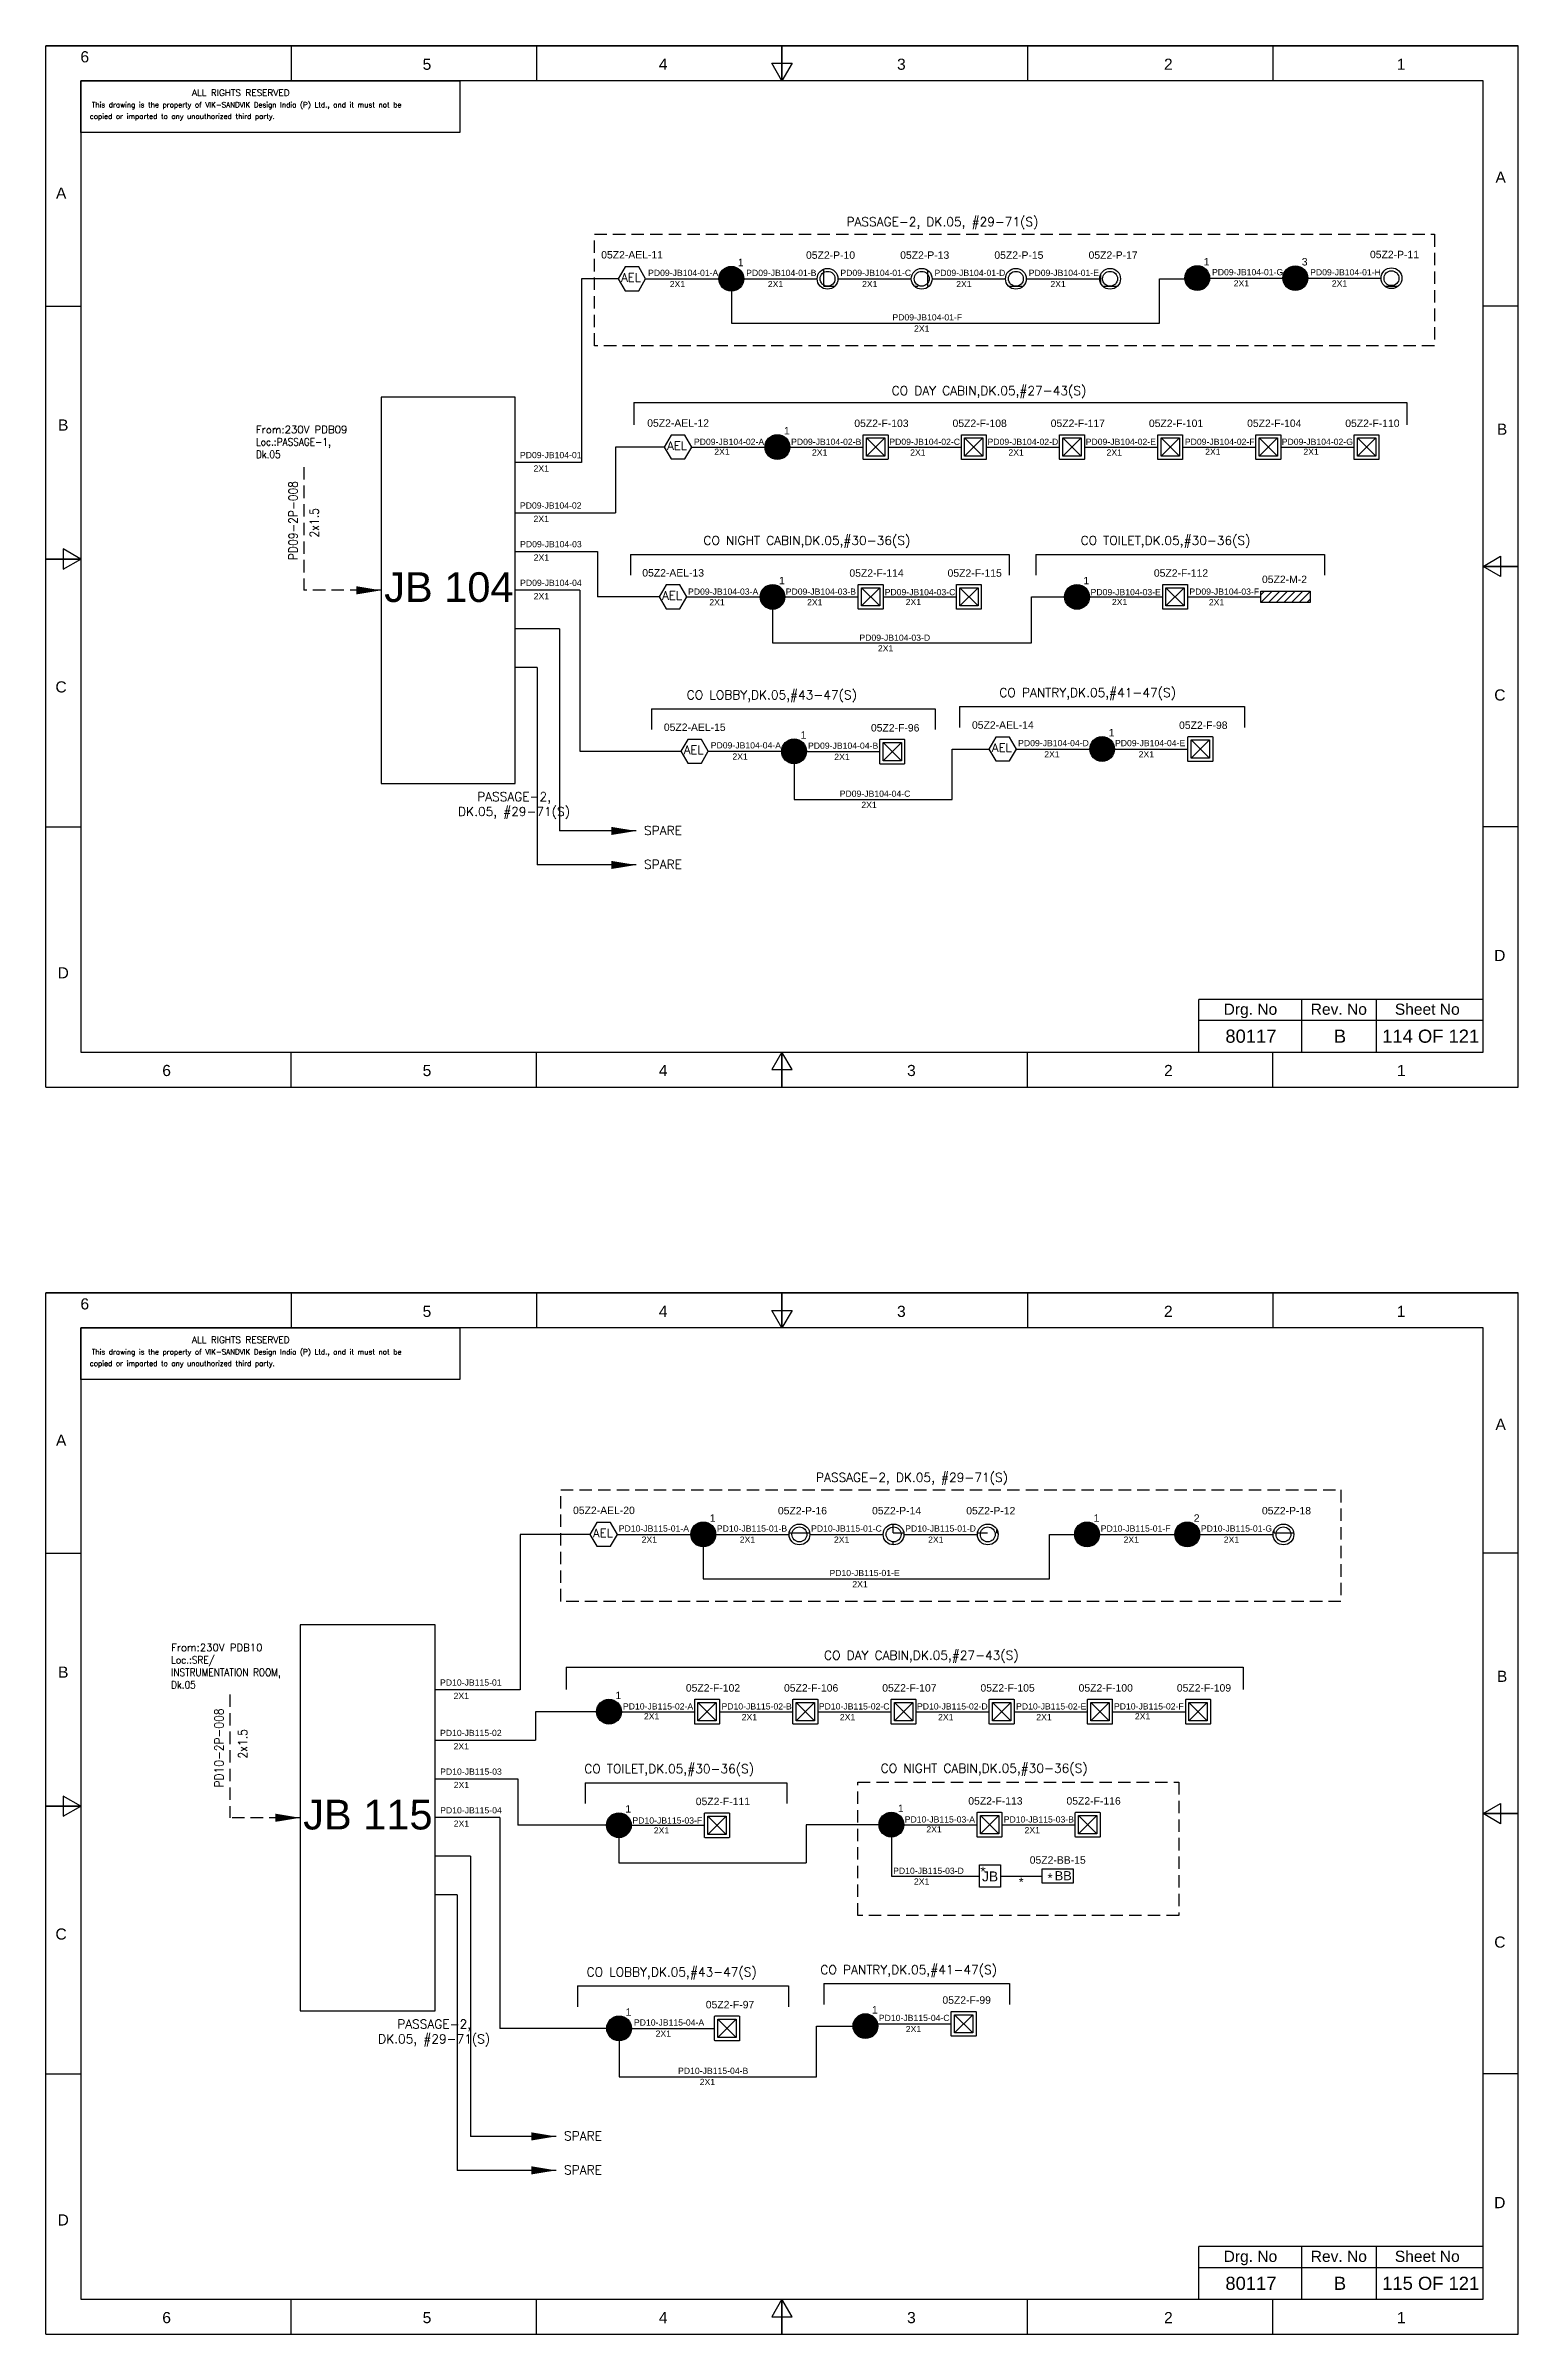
# Model space of a CAD drawing. Header units: inches. Extents: x -3311 to 1429, y -713 to 2436.
# Drawn here: x -1002.1 to -705.1, y -713.5 to -251.8 of the extents above; entities that cross this region are included whole.
import ezdxf
from ezdxf.enums import TextEntityAlignment as Align

# ---------------------------------------------------------------- set-up
doc = ezdxf.new("R2010")
doc.units = ezdxf.units.IN
doc.linetypes.add('HIDDEN', pattern=[0.375, 0.25, -0.125])
doc.linetypes.add('SOLID', pattern=[0])
for name, color, linetype in [('BB', 7, 'Continuous'), ('Fmount', 7, 'Continuous'), ('LINE', 3, 'SOLID'), ('MirL', 7, 'Continuous')]:
    doc.layers.add(name, color=color, linetype=linetype)
for name, color, linetype, lineweight in [('ELEC_TXT-025', 1, 'Continuous', 25), ('HEL-025', 1, 'Continuous', 25), ('HEL-035', 2, 'Continuous', 35)]:
    doc.layers.add(name, color=color, linetype=linetype, lineweight=lineweight)
doc.styles.add('_NORMAL', font='arial.ttf')
doc.styles.add('ROMAN S', font='romans.shx')
doc.styles.add('ROMANS', font='simplex.shx', dxfattribs={"width": 0.88})
doc.styles.get("Standard").update_dxf_attribs({"font": 'arial.ttf'})
doc.dimstyles.get("Standard").update_dxf_attribs({"dimtxt": 0.18, "dimasz": 0.18, "dimexe": 0.18, "dimexo": 0.0625, "dimgap": 0.09, "dimtad": 0, "dimtih": 1, "dimtoh": 1, "dimdec": 4, "dimzin": 0, "dimdsep": 46, "dimtxsty": 'Standard', "dimcen": 0.09, "dimadec": 0, "dimazin": 0, "dimtfac": 1, "dimtdec": 4, "dimtofl": 0, "dimtmove": 0, "dimatfit": 3, "dimfxl": 1, "dimtolj": 1, "dimtzin": 0, "dimarcsym": 0})
pattern_1 = [(0, (0, 0), (0, 6.985), [5.08, -1.905]), (90, (0, 0), (-6.985, 4e-16), [5.08, -1.905])]

# ---------------------------------------------------------------- blocks, each defined once
blk = doc.blocks.new('FIXED_KEY_SWITCH')
h = blk.add_hatch(color=1)
h.dxf.hatch_style = 1
edge = h.paths.add_edge_path()
edge.add_arc((848.13, 1737.46), 2.5, 0, 360)
at = {"color": 1}
blk.add_circle((848.13, 1737.46), 2.5, dxfattribs=at)
at = {"color": 7, "insert": (849.44, 1741.5), "char_height": 1.5, "attachment_point": 1, "style": '_NORMAL'}
blk.add_mtext_dynamic_manual_height_columns('1', width=1.5, gutter_width=7.5, heights=[0], dxfattribs=at)
blk = doc.blocks.new('SWT')
blk.add_blockref('FIXED_KEY_SWITCH', (0, 0))
blk.add_attdef('TAG_NO', (844.55, 1741.11), '', height=1.5)
blk = doc.blocks.new('1')
h = blk.add_hatch()
h.set_pattern_fill('ANGLE', color=6)
h.set_pattern_definition(pattern_1)
h.paths.add_polyline_path([(303.23, 2044.43, 1), (306.22, 2044.43, 1)], flags=0)
h.paths.add_polyline_path([(302.63, 2044.43, 1), (306.83, 2044.43, 1)])
h.paths.add_polyline_path([(306.22, 2044.43, -1), (303.23, 2044.43, -1)], flags=16)
h = blk.add_hatch()
h.set_pattern_fill('ANGLE', color=6)
h.set_pattern_definition(pattern_1)
h.paths.add_polyline_path([(303.23, 2044.43, 1), (306.22, 2044.43, 1)])
at = {"color": 6}
for radius in [2.1, 1.5]:
    blk.add_circle((304.73, 2044.43), radius, dxfattribs=at)
blk = doc.blocks.new('LED PENDENT LIGHT 15W')
blk.add_blockref('1', (0, 0))
blk.add_attdef('TAG_NO', (301.63, 2048.1), '', height=1.5)
blk = doc.blocks.new('AEL')
at = {"color": 4}
blk.add_lwpolyline([(989.98, -190.09), (992.75, -190.09), (994.14, -187.69), (992.75, -185.28), (989.98, -185.28), (988.59, -187.69)], close=True, dxfattribs=at)
at = {"color": 4, "style": 'ROMANS'}
blk.add_text('AEL', height=1.725, dxfattribs=at).set_placement((989.2, -188.27))
blk = doc.blocks.new('AEL_L')
blk.add_blockref('AEL', (0, 0))
blk.add_attdef('TAG_NO', (986.55, -183.59), '', height=1.5)
blk = doc.blocks.new('LED FLUSH MOUNT')
for p, q in [((114818, 79432), (114604, 79219)), ((114604, 79432), (114818, 79219))]:
    blk.add_line(p, q)
blk.add_lwpolyline([(114572, 79470), (114850, 79470, -0.414214), (114856, 79464), (114856, 79186, -0.414214), (114850, 79180), (114572, 79180, -0.414214), (114566, 79186), (114566, 79464, -0.414214)], format="xyb", close=True)
blk.add_lwpolyline([(114604, 79432), (114818, 79432), (114818, 79219), (114604, 79219)], close=True)
blk = doc.blocks.new('LED Flush Mounted Light 22W')
blk.add_blockref('LED FLUSH MOUNT', (0, 0))
at = {"style": 'ROMANS', "width": 0.7}
blk.add_attdef('TAG_NO.:', (113905, 79579), '', height=250, dxfattribs=at)
blk = doc.blocks.new('fr')
at = {"color": 7, "linetype": 'Continuous'}
for p, q in [((33763.99, 4500.4), (33466.99, 4500.4)), ((33466.99, 4500.4), (33763.99, 4500.4)), ((33466.99, 4290.33), (33466.99, 4500.4)), ((33516.49, 4500.4), (33516.49, 4493.33)), ((33565.99, 4500.4), (33565.99, 4493.33)), ((33615.49, 4493.33), (33613.45, 4496.87)), ((33613.45, 4496.87), (33617.53, 4496.87)), ((33615.49, 4500.4), (33615.49, 4493.33)), ((33615.49, 4493.33), (33615.49, 4500.4)), ((33615.49, 4500.4), (33615.49, 4493.33)), ((33617.53, 4496.87), (33615.49, 4493.33)), ((33664.99, 4500.4), (33664.99, 4493.33)), ((33714.49, 4500.4), (33714.49, 4493.33)), ((33763.99, 4290.33), (33763.99, 4500.4)), ((33763.99, 4290.33), (33763.99, 4500.4)), ((33756.92, 4493.33), (33474.06, 4493.33)), ((33474.06, 4493.33), (33474.06, 4297.41)), ((33756.92, 4297.41), (33756.92, 4493.33)), ((33466.99, 4447.89), (33474.06, 4447.89)), ((33763.99, 4447.89), (33756.92, 4447.89)), ((33466.99, 4396.87), (33474.06, 4396.87)), ((33474.06, 4396.87), (33466.99, 4396.87)), ((33466.99, 4396.87), (33474.06, 4396.87)), ((33474.06, 4396.87), (33470.53, 4398.91)), ((33470.53, 4398.91), (33470.53, 4394.83)), ((33470.53, 4394.83), (33474.06, 4396.87)), ((33756.92, 4395.37), (33760.45, 4397.41)), ((33763.99, 4395.37), (33756.92, 4395.37)), ((33760.45, 4393.33), (33756.92, 4395.37)), ((33756.92, 4395.37), (33763.99, 4395.37)), ((33763.99, 4395.37), (33756.92, 4395.37)), ((33760.45, 4397.41), (33760.45, 4393.33)), ((33466.99, 4342.85), (33474.06, 4342.85)), ((33763.99, 4342.85), (33756.92, 4342.85)), ((33474.06, 4297.41), (33756.92, 4297.41)), ((33516.49, 4290.33), (33516.49, 4297.41)), ((33565.99, 4290.33), (33565.99, 4297.41)), ((33615.49, 4297.41), (33613.45, 4293.87)), ((33613.45, 4293.87), (33617.53, 4293.87)), ((33615.49, 4290.33), (33615.49, 4297.41)), ((33617.53, 4293.87), (33615.49, 4297.41)), ((33615.49, 4297.41), (33615.49, 4290.33)), ((33615.49, 4290.33), (33615.49, 4297.41)), ((33664.99, 4290.33), (33664.99, 4297.41)), ((33714.49, 4290.33), (33714.49, 4297.41)), ((33466.99, 4290.33), (33763.99, 4290.33)), ((33466.99, 4290.33), (33763.99, 4290.33))]:
    blk.add_line(p, q, dxfattribs=at)
at = {"color": 7, "style": '_NORMAL'}
for s, p in [('6', (33474.86, 4498.18)), ('5', (33543.88, 4496.68)), ('4', (33591.52, 4496.68)), ('3', (33639.57, 4496.68)), ('2', (33693.41, 4496.68)), ('1', (33740.39, 4496.68)), ('A', (33760.45, 4473.88)), ('A', (33470.1, 4470.68)), ('B', (33470.52, 4423.9)), ('B', (33760.74, 4423.06)), ('C', (33470.08, 4371.07)), ('C', (33760.29, 4369.44)), ('D', (33760.27, 4316.89)), ('D', (33470.51, 4313.39)), ('6', (33491.37, 4293.69)), ('5', (33543.89, 4293.69)), ('4', (33591.53, 4293.69)), ('3', (33641.59, 4293.69)), ('2', (33693.43, 4293.69)), ('1', (33740.41, 4293.69))]:
    blk.add_text(s, height=2.25, dxfattribs=at).set_placement(p, align=Align.MIDDLE_CENTER)
blk = doc.blocks.new('A$C4BAD7D21')
at = {"layer": 'HEL-025'}
blk.add_lwpolyline([(-34000, 0), (-34000, 2086), (-18714, 2086), (-18714, 0)], close=True, dxfattribs=at)
at = {"layer": 'HEL-025', "style": 'ROMANS'}
for s, p in [('This drawing is the property of VIK-SANDVIK Design India (P) Ltd., and it must not be', (-33558, 1016)), (' copied or imparted to any unauthorized third party.', (-33785, 550))]:
    blk.add_text(s, height=210, dxfattribs=at).set_placement(p)
at = {"layer": 'HEL-035', "style": 'ROMANS'}
blk.add_text('     ALL RIGHTS RESERVED', height=262.5, dxfattribs=at).set_placement((-30497, 1476))
blk = doc.blocks.new('MIR')
h = blk.add_hatch()
h.set_pattern_fill('ANSI31', color=256, scale=500)
h.set_pattern_definition([(45, (0, 0), (-44.194174, 44.194174), [])])
h.paths.add_polyline_path([(109452, 30143), (110019, 30143), (110019, 30272), (109452, 30272)])
at = {"elevation": -6}
blk.add_lwpolyline([(109452, 30272), (110019, 30272), (110019, 30143), (109452, 30143)], close=True, dxfattribs=at)
blk = doc.blocks.new('MIRROR LIGHT')
blk.add_blockref('MIR', (0, 0))
at = {"style": 'ROMANS', "width": 0.7}
blk.add_attdef('TAG_NO.:', (108952, 30348), '', height=250, dxfattribs=at)
blk = doc.blocks.new('bunk_light')
blk.add_lwpolyline([(17773, 202986), (18112, 202986), (18112, 202830), (17773, 202830)], close=True)
at = {"char_height": 100, "attachment_point": 1}
for s, insert in [('*', (17831, 202937)), ('BB', (17909, 202962))]:
    blk.add_mtext_dynamic_manual_height_columns(s, width=182.6, gutter_width=7.5, heights=[0], dxfattribs=dict(at, insert=insert))
blk = doc.blocks.new('LED_BUNK _LIGHT')
at = {"xscale": 0.8, "yscale": 0.8, "zscale": 0.8}
blk.add_blockref('bunk_light', (4436, 38936), dxfattribs=at)
at = {"style": 'ROMAN S', "width": 0.7}
blk.add_attdef('TAG_NO:', text='', height=250, dxfattribs=at).set_placement((18767, 201415), align=Align.CENTER)
blk = doc.blocks.new('JB')
blk.add_lwpolyline([(1661.35, 1973.02), (1665.59, 1973.02), (1665.59, 1968.5), (1661.35, 1968.5)], close=True)
at = {"color": 7}
for s, p in [('*', (1661.54, 1970.68)), ('JB', (1661.87, 1969.69))]:
    blk.add_text(s, height=2, dxfattribs=at).set_placement(p)
blk = doc.blocks.new('JB_FOR_BUNKLIGHT')
blk.add_blockref('JB', (0, 0))
blk.add_attdef('TAG_NO:', (1659.46, 1975.19), '', height=1.5)
blk = doc.blocks.new('LHS_SWITCH')
h = blk.add_hatch(color=1)
h.dxf.hatch_style = 1
edge = h.paths.add_edge_path()
edge.add_arc((2067.22, 3641.35), 2, 0, 360)
at = {"color": 1}
blk.add_circle((2067.22, 3641.35), 2, dxfattribs=at)
at = {"color": 7, "insert": (2068.26, 3644.59), "char_height": 1.2, "attachment_point": 1, "style": '_NORMAL'}
blk.add_mtext_dynamic_manual_height_columns('3', width=1.5, gutter_width=7.5, heights=[0], dxfattribs=at)
blk = doc.blocks.new('RHS_SWITCH')
h = blk.add_hatch(color=1)
h.dxf.hatch_style = 1
edge = h.paths.add_edge_path()
edge.add_arc((2068.03, 3653.6), 2, 0, 360)
at = {"color": 1}
blk.add_circle((2068.03, 3653.6), 2, dxfattribs=at)
at = {"color": 7, "insert": (2069.08, 3656.84), "char_height": 1.2, "attachment_point": 1, "style": '_NORMAL'}
blk.add_mtext_dynamic_manual_height_columns('2', width=1.5, gutter_width=7.5, heights=[0], dxfattribs=at)

msp = doc.modelspace()

# ---------------------------------------------------------------- linework, layer by layer
for p, q in [((-886.68, -298.85), (-894.04, -298.85)), ((-894.04, -298.85), (-894.04, -335.88)), ((-877.39, -332.8), (-887.22, -332.8)), ((-887.22, -332.8), (-887.22, -346.05)), ((-890.8, -353.85), (-890.8, -363.02)), ((-884.2, -354.45, -0.05), (-807.77, -354.45, -0.05)), ((-802.44, -354.45, -0.05), (-744.18, -354.45, -0.05)), ((-894.38, -361.65), (-907.44, -361.65)), ((-894.38, -361.65), (-894.38, -394.17)), ((-803.3, -372.32), (-803.3, -363.02)), ((-855.53, -365.52), (-855.53, -372.32)), ((-898.5, -369.46), (-907.44, -369.46)), ((-898.5, -369.46), (-898.5, -410.24)), ((-855.53, -372.32), (-803.3, -372.32)), ((-903.03, -377.26), (-907.44, -377.26)), ((-903.03, -377.26), (-903.03, -417.1)), ((-879.93, -385.6, -0.05), (-822.7, -385.6, -0.05)), ((-817.78, -385.15, -0.05), (-760.35, -385.15, -0.05)), ((-851.18, -396.67), (-851.18, -403.92)), ((-819.28, -403.92), (-819.28, -393.71)), ((-851.18, -403.92), (-819.28, -403.92)), ((-892.35, -552.15), (-906.42, -552.15)), ((-906.42, -552.15), (-906.42, -583.49)), ((-891.02, -587.91), (-903.34, -587.91)), ((-903.34, -587.91), (-903.34, -593.66)), ((-906.92, -601.46), (-906.92, -610.82)), ((-893.3, -602.25, -0.05), (-852.67, -602.25, -0.05)), ((-910.51, -609.27), (-923.56, -609.27)), ((-910.51, -609.27), (-910.51, -651.8)), ((-886.52, -613.32), (-886.52, -618.4)), ((-916.43, -617.07), (-923.56, -617.07)), ((-916.43, -617.07), (-916.43, -673.59)), ((-809.57, -621.07), (-801.12, -621.07)), ((-919.15, -624.87), (-923.56, -624.87)), ((-919.15, -624.87), (-919.15, -680.44)), ((-894.87, -643.23, -0.05), (-852.29, -643.23, -0.05)), ((-845.17, -642.77, -0.05), (-807.73, -642.77, -0.05)), ((-888.97, -651.8), (-910.51, -651.8)), ((-886.47, -654.3), (-886.47, -661.55)), ((-846.67, -661.55), (-846.67, -651.34)), ((-886.47, -661.55), (-846.67, -661.55))]:
    msp.add_line(p, q)
at = {"color": 7, "linetype": 'Continuous'}
for p, q in [((-712.19, -444.25), (-769.51, -444.25)), ((-769.51, -454.84), (-769.51, -444.25)), ((-748.74, -454.84), (-748.74, -444.25)), ((-733.72, -454.84), (-733.72, -444.25)), ((-769.51, -448.43), (-712.19, -448.43)), ((-712.19, -695.83), (-769.51, -695.83)), ((-769.51, -706.42), (-769.51, -695.83)), ((-748.74, -706.42), (-748.74, -695.83)), ((-733.72, -706.42), (-733.72, -695.83)), ((-769.51, -700.01), (-712.19, -700.01))]:
    msp.add_line(p, q, dxfattribs=at)
at = {"linetype": 'HIDDEN', "ltscale": 10}
for points, elevation in [([(-891.46, -289.88), (-722.03, -289.88), (-722.03, -312.35), (-891.46, -312.35)], 0.03), ([(-898.21, -543.18), (-740.87, -543.18), (-740.87, -565.65), (-898.21, -565.65)], 0.03), ([(-838.33, -602.14), (-773.59, -602.14), (-773.59, -629.01), (-838.33, -629.01)], -0.05)]:
    msp.add_lwpolyline(points, close=True, dxfattribs=dict(at, elevation=elevation))
msp.add_lwpolyline([(-907.44, -322.75), (-934.47, -322.75), (-934.47, -400.65), (-907.44, -400.65)], close=True)
for points in [[(-950.08, -336.83), (-950.08, -361.7)], [(-965.01, -584.44), (-965.01, -609.31)]]:
    msp.add_lwpolyline(points, dxfattribs=at)
at = {"layer": 'LINE', "color": 0}
for p, q in [((-881.12, -298.85), (-866.33, -298.85)), ((-861.33, -298.85), (-846.53, -298.85)), ((-842.33, -298.86, -0.05), (-827.54, -298.86, -0.05)), ((-823.34, -298.86, -0.08), (-808.54, -298.86, -0.08)), ((-804.34, -298.86, -0.11), (-789.55, -298.86, -0.11)), ((-777.47, -307.83), (-777.47, -298.85)), ((-777.47, -298.85), (-772.37, -298.85)), ((-767.37, -298.71), (-752.58, -298.71)), ((-747.58, -298.74), (-732.78, -298.74)), ((-863.83, -301.35), (-863.83, -307.83)), ((-863.83, -307.83), (-777.47, -307.83)), ((-883.53, -323.83, 0.03), (-883.53, -328.33, 0.03)), ((-883.53, -323.83, 0.03), (-727.58, -323.83, 0.03)), ((-727.58, -323.83, 0.03), (-727.58, -328.33, 0.03)), ((-894.04, -335.88), (-907.44, -335.88)), ((-871.83, -332.8), (-857.04, -332.8)), ((-852.04, -332.8), (-837.24, -332.8)), ((-832.23, -332.8), (-817.44, -332.8)), ((-812.43, -332.8), (-797.63, -332.8)), ((-792.62, -332.8), (-777.82, -332.8)), ((-772.81, -332.8), (-758.02, -332.8)), ((-753.01, -332.8), (-738.21, -332.8)), ((-907.44, -346.05), (-887.22, -346.05)), ((-907.41, -353.85), (-890.8, -353.85)), ((-884.2, -354.45, -0.05), (-884.2, -358.64, -0.05)), ((-807.77, -354.45, -0.05), (-807.77, -358.64, -0.05)), ((-802.44, -354.45, -0.05), (-802.44, -358.64, -0.05)), ((-744.18, -354.45, -0.05), (-744.18, -358.64, -0.05)), ((-872.83, -363.02), (-858.03, -363.02)), ((-853.03, -363.02), (-838.24, -363.02)), ((-833.23, -363.02), (-818.43, -363.02)), ((-803.3, -363.02), (-796.62, -363.02)), ((-791.62, -363.02), (-776.83, -363.02)), ((-771.82, -363.02), (-757.02, -363.02)), ((-879.93, -385.6, -0.05), (-879.93, -389.79, -0.05)), ((-822.7, -385.6, -0.05), (-822.7, -389.79, -0.05)), ((-817.78, -385.15, -0.05), (-817.78, -389.34, -0.05)), ((-760.35, -385.15, -0.05), (-760.35, -389.34, -0.05)), ((-894.38, -394.17), (-874.03, -394.17)), ((-868.48, -394.17), (-853.68, -394.17)), ((-848.68, -394.23), (-833.89, -394.23)), ((-819.28, -393.71), (-811.89, -393.71)), ((-806.33, -393.71), (-791.54, -393.71)), ((-786.54, -393.71), (-771.74, -393.71)), ((-886.8, -552.15), (-872, -552.15)), ((-867, -552.15), (-852.2, -552.15)), ((-848, -552.15), (-833.21, -552.15)), ((-829.01, -552.15, -0.03), (-814.21, -552.15, -0.03)), ((-799.68, -561.13), (-799.68, -552.15)), ((-799.68, -552.15), (-794.58, -552.15)), ((-789.58, -552.15), (-774.37, -552.15)), ((-769.37, -552.15), (-754.58, -552.15)), ((-869.5, -554.65), (-869.5, -561.13)), ((-869.5, -561.13), (-799.68, -561.13)), ((-950.8, -570.36), (-950.8, -648.27)), ((-923.56, -570.36), (-950.8, -570.36)), ((-923.56, -648.27), (-923.56, -570.36)), ((-897.16, -578.94, 0.03), (-897.16, -583.44, 0.03)), ((-897.16, -578.94, 0.03), (-760.59, -578.94, 0.03)), ((-760.59, -578.94, 0.03), (-760.59, -583.44, 0.03)), ((-906.42, -583.49), (-923.56, -583.49)), ((-886.02, -587.91), (-871.23, -587.91)), ((-866.22, -587.91), (-851.42, -587.91)), ((-846.41, -587.91), (-831.61, -587.91)), ((-826.6, -587.91), (-811.81, -587.91)), ((-806.8, -587.91), (-792, -587.91)), ((-786.99, -587.91), (-772.19, -587.91)), ((-923.56, -593.66), (-903.34, -593.66)), ((-923.53, -601.46), (-906.92, -601.46)), ((-893.3, -602.25, -0.05), (-893.3, -606.44, -0.05)), ((-852.67, -602.25, -0.05), (-852.67, -606.44, -0.05)), ((-884.02, -610.82), (-869.23, -610.82)), ((-834.05, -610.71), (-848.77, -610.71)), ((-848.77, -610.71), (-848.77, -618.4)), ((-831.55, -613.21), (-831.55, -621.07)), ((-829.05, -610.71), (-814.26, -610.71)), ((-809.24, -610.71), (-794.45, -610.71)), ((-831.55, -621.07), (-813.8, -621.07)), ((-894.87, -643.23, -0.05), (-894.87, -647.42, -0.05)), ((-852.29, -643.23, -0.05), (-852.29, -647.42, -0.05)), ((-845.17, -642.77, -0.05), (-845.17, -646.96, -0.05)), ((-807.73, -642.77, -0.05), (-807.73, -646.96, -0.05)), ((-950.8, -648.27), (-923.56, -648.27)), ((-834.27, -650.88), (-819.47, -650.88)), ((-883.97, -651.8), (-867.2, -651.8)), ((-846.67, -651.34), (-839.28, -651.34))]:
    msp.add_line(p, q, dxfattribs=at)
at = {"layer": 'LINE', "color": 7}
for p, q in [((-878.38, -363.02), (-890.8, -363.02)), ((-889.02, -610.82), (-906.92, -610.82))]:
    msp.add_line(p, q, dxfattribs=at)
msp.add_lwpolyline([(-886.52, -618.4), (-848.77, -618.4)], dxfattribs=at)

# ---------------------------------------------------------------- block references
for name, p in [('fr', (-34469.11, -4752.25)), ('SWT', (-1711.96, -2036.31)), ('SWT', (-1618, -2036.17)), ('SWT', (-1702.67, -2070.26)), ('SWT', (-1703.66, -2100.48)), ('SWT', (-1642.25, -2100.48)), ('SWT', (-1699.31, -2131.63)), ('SWT', (-1637.17, -2131.17)), ('fr', (-34469.11, -5003.83)), ('SWT', (-1717.63, -2289.61)), ('SWT', (-1640.21, -2289.61)), ('SWT', (-1736.65, -2325.37)), ('SWT', (-1734.65, -2348.27)), ('SWT', (-1679.68, -2348.17)), ('JB_FOR_BUNKLIGHT', (-2475.15, -2591.83)), ('SWT', (-1734.6, -2389.26)), ('SWT', (-1684.91, -2388.8))]:
    msp.add_blockref(name, p)
ref = msp.add_blockref('AEL_L', (-1875.26, -111.17))
ref.add_attrib('TAG_NO', '05Z2-AEL-11', (-890.09, -294.76), dxfattribs={"color": 4, "height": 1.5})
ref = msp.add_blockref('LED PENDENT LIGHT 15W', (-1149.16, -2343.28, -0.05))
ref.add_attrib('TAG_NO', '05Z2-P-10', (-848.77, -294.82, -0.05), dxfattribs={"height": 1.5})
ref = msp.add_blockref('LED PENDENT LIGHT 15W', (-1130.16, -2343.28, -0.08))
ref.add_attrib('TAG_NO', '05Z2-P-13', (-829.78, -294.82, -0.08), dxfattribs={"height": 1.5})
ref = msp.add_blockref('LED PENDENT LIGHT 15W', (-1111.17, -2343.28, -0.11))
ref.add_attrib('TAG_NO', '05Z2-P-15', (-810.78, -294.82, -0.11), dxfattribs={"height": 1.5})
ref = msp.add_blockref('LED PENDENT LIGHT 15W', (-1092.17, -2343.28, -0.14))
ref.add_attrib('TAG_NO', '05Z2-P-17', (-791.78, -294.82, -0.14), dxfattribs={"height": 1.5})
ref = msp.add_blockref('LED PENDENT LIGHT 15W', (-1035.41, -2343.17, -0.03))
ref.add_attrib('TAG_NO', '05Z2-P-11', (-735.02, -294.7, -0.03), dxfattribs={"height": 1.5})
ref = msp.add_blockref('AEL_L', (-1865.97, -145.11))
ref.add_attrib('TAG_NO', '05Z2-AEL-12', (-880.8, -328.7), dxfattribs={"color": 4, "height": 1.5})
ref = msp.add_blockref('AEL_L', (-1866.97, -175.33))
ref.add_attrib('TAG_NO', '05Z2-AEL-13', (-881.8, -358.92), dxfattribs={"color": 4, "height": 1.5})
ref = msp.add_blockref('AEL_L', (-1862.62, -206.48))
ref.add_attrib('TAG_NO', '05Z2-AEL-15', (-877.45, -390.07), dxfattribs={"color": 4, "height": 1.5})
ref = msp.add_blockref('AEL_L', (-1800.47, -206.03))
ref.add_attrib('TAG_NO', '05Z2-AEL-14', (-815.3, -389.62), dxfattribs={"color": 4, "height": 1.5})
ref = msp.add_blockref('AEL_L', (-1880.94, -364.46))
ref.add_attrib('TAG_NO', '05Z2-AEL-20', (-895.76, -548.05), dxfattribs={"color": 4, "height": 1.5})
ref = msp.add_blockref('LED PENDENT LIGHT 15W', (-1154.83, -2596.58))
ref.add_attrib('TAG_NO', '05Z2-P-16', (-854.44, -548.11), dxfattribs={"height": 1.5})
ref = msp.add_blockref('LED PENDENT LIGHT 15W', (-1135.84, -2596.58, -0.03))
ref.add_attrib('TAG_NO', '05Z2-P-14', (-835.45, -548.11, -0.03), dxfattribs={"height": 1.5})
ref = msp.add_blockref('LED PENDENT LIGHT 15W', (-1116.84, -2596.58, -0.05))
ref.add_attrib('TAG_NO', '05Z2-P-12', (-816.45, -548.11, -0.05), dxfattribs={"height": 1.5})
ref = msp.add_blockref('LED PENDENT LIGHT 15W', (-1057.2, -2596.58, -0.03))
ref.add_attrib('TAG_NO', '05Z2-P-18', (-756.81, -548.11, -0.03), dxfattribs={"height": 1.5})
at = {"layer": 'BB'}
ref = msp.add_blockref('LED_BUNK _LIGHT', (-1230.91, -5258.16), dxfattribs=dict(at, xscale=0.02304, yscale=0.02304, zscale=0.02304))
ref.add_attrib('TAG_NO:', '05Z2-BB-15', dxfattribs={"layer": '0', "height": 1.5}).set_placement((-798, -619.03, 0), align=Align.BOTTOM_CENTER)
at = {"layer": 'ELEC_TXT-025', "color": 0, "xscale": 0.005, "yscale": 0.005, "zscale": 0.005}
for p in [(-825.04, -269.35), (-825.04, -520.93)]:
    msp.add_blockref('A$C4BAD7D21', p, dxfattribs=at)
at = {"layer": 'Fmount'}
ref = msp.add_blockref('LED Flush Mounted Light 22W', (-2816.94, -1703.54), dxfattribs=dict(at, xscale=0.01728, yscale=0.01728, zscale=0.01728))
ref.add_attrib('TAG_NO.:', '05Z2-F-103', dxfattribs={"layer": '0', "height": 1.5}).set_placement((-839.03, -329.2), align=Align.BOTTOM_LEFT)
ref = msp.add_blockref('LED Flush Mounted Light 22W', (-2797.14, -1703.54), dxfattribs=dict(at, xscale=0.01728, yscale=0.01728, zscale=0.01728))
ref.add_attrib('TAG_NO.:', '05Z2-F-108', dxfattribs={"layer": '0', "height": 1.5}).set_placement((-819.22, -329.2), align=Align.BOTTOM_LEFT)
ref = msp.add_blockref('LED Flush Mounted Light 22W', (-2777.33, -1703.54), dxfattribs=dict(at, xscale=0.01728, yscale=0.01728, zscale=0.01728))
ref.add_attrib('TAG_NO.:', '05Z2-F-117', dxfattribs={"layer": '0', "height": 1.5}).set_placement((-799.42, -329.2), align=Align.BOTTOM_LEFT)
ref = msp.add_blockref('LED Flush Mounted Light 22W', (-2757.52, -1703.54), dxfattribs=dict(at, xscale=0.01728, yscale=0.01728, zscale=0.01728))
ref.add_attrib('TAG_NO.:', '05Z2-F-101', dxfattribs={"layer": '0', "height": 1.5}).set_placement((-779.61, -329.2), align=Align.BOTTOM_LEFT)
ref = msp.add_blockref('LED Flush Mounted Light 22W', (-2737.72, -1703.54), dxfattribs=dict(at, xscale=0.01728, yscale=0.01728, zscale=0.01728))
ref.add_attrib('TAG_NO.:', '05Z2-F-104', dxfattribs={"layer": '0', "height": 1.5}).set_placement((-759.8, -329.2), align=Align.BOTTOM_LEFT)
ref = msp.add_blockref('LED Flush Mounted Light 22W', (-2717.91, -1703.54), dxfattribs=dict(at, xscale=0.01728, yscale=0.01728, zscale=0.01728))
ref.add_attrib('TAG_NO.:', '05Z2-F-110', dxfattribs={"layer": '0', "height": 1.5}).set_placement((-740, -329.2), align=Align.BOTTOM_LEFT)
ref = msp.add_blockref('LED Flush Mounted Light 22W', (-2817.94, -1733.76), dxfattribs=dict(at, xscale=0.01728, yscale=0.01728, zscale=0.01728))
ref.add_attrib('TAG_NO.:', '05Z2-F-114', dxfattribs={"layer": '0', "height": 1.5}).set_placement((-840.02, -359.41), align=Align.BOTTOM_LEFT)
ref = msp.add_blockref('LED Flush Mounted Light 22W', (-2798.13, -1733.76), dxfattribs=dict(at, xscale=0.01728, yscale=0.01728, zscale=0.01728))
ref.add_attrib('TAG_NO.:', '05Z2-F-115', dxfattribs={"layer": '0', "height": 1.5}).set_placement((-820.22, -359.41), align=Align.BOTTOM_LEFT)
ref = msp.add_blockref('LED Flush Mounted Light 22W', (-2756.53, -1733.76), dxfattribs=dict(at, xscale=0.01728, yscale=0.01728, zscale=0.01728))
ref.add_attrib('TAG_NO.:', '05Z2-F-112', dxfattribs={"layer": '0', "height": 1.5}).set_placement((-778.61, -359.41), align=Align.BOTTOM_LEFT)
ref = msp.add_blockref('LED Flush Mounted Light 22W', (-2813.59, -1764.97), dxfattribs=dict(at, xscale=0.01728, yscale=0.01728, zscale=0.01728))
ref.add_attrib('TAG_NO.:', '05Z2-F-96', dxfattribs={"layer": '0', "height": 1.5}).set_placement((-835.68, -390.63), align=Align.BOTTOM_LEFT)
ref = msp.add_blockref('LED Flush Mounted Light 22W', (-2751.44, -1764.46), dxfattribs=dict(at, xscale=0.01728, yscale=0.01728, zscale=0.01728))
ref.add_attrib('TAG_NO.:', '05Z2-F-98', dxfattribs={"layer": '0', "height": 1.5}).set_placement((-773.53, -390.11), align=Align.BOTTOM_LEFT)
ref = msp.add_blockref('LED Flush Mounted Light 22W', (-2850.93, -1958.65), dxfattribs=dict(at, xscale=0.01728, yscale=0.01728, zscale=0.01728))
ref.add_attrib('TAG_NO.:', '05Z2-F-102', dxfattribs={"layer": '0', "height": 1.5}).set_placement((-873.01, -584.31), align=Align.BOTTOM_LEFT)
ref = msp.add_blockref('LED Flush Mounted Light 22W', (-2831.12, -1958.65), dxfattribs=dict(at, xscale=0.01728, yscale=0.01728, zscale=0.01728))
ref.add_attrib('TAG_NO.:', '05Z2-F-106', dxfattribs={"layer": '0', "height": 1.5}).set_placement((-853.21, -584.31), align=Align.BOTTOM_LEFT)
ref = msp.add_blockref('LED Flush Mounted Light 22W', (-2811.31, -1958.65), dxfattribs=dict(at, xscale=0.01728, yscale=0.01728, zscale=0.01728))
ref.add_attrib('TAG_NO.:', '05Z2-F-107', dxfattribs={"layer": '0', "height": 1.5}).set_placement((-833.4, -584.31), align=Align.BOTTOM_LEFT)
ref = msp.add_blockref('LED Flush Mounted Light 22W', (-2791.51, -1958.65), dxfattribs=dict(at, xscale=0.01728, yscale=0.01728, zscale=0.01728))
ref.add_attrib('TAG_NO.:', '05Z2-F-105', dxfattribs={"layer": '0', "height": 1.5}).set_placement((-813.59, -584.31), align=Align.BOTTOM_LEFT)
ref = msp.add_blockref('LED Flush Mounted Light 22W', (-2771.7, -1958.65), dxfattribs=dict(at, xscale=0.01728, yscale=0.01728, zscale=0.01728))
ref.add_attrib('TAG_NO.:', '05Z2-F-100', dxfattribs={"layer": '0', "height": 1.5}).set_placement((-793.79, -584.31), align=Align.BOTTOM_LEFT)
ref = msp.add_blockref('LED Flush Mounted Light 22W', (-2751.89, -1958.65), dxfattribs=dict(at, xscale=0.01728, yscale=0.01728, zscale=0.01728))
ref.add_attrib('TAG_NO.:', '05Z2-F-109', dxfattribs={"layer": '0', "height": 1.5}).set_placement((-773.98, -584.31), align=Align.BOTTOM_LEFT)
ref = msp.add_blockref('LED Flush Mounted Light 22W', (-2848.93, -1981.56), dxfattribs=dict(at, xscale=0.01728, yscale=0.01728, zscale=0.01728))
ref.add_attrib('TAG_NO.:', '05Z2-F-111', dxfattribs={"layer": '0', "height": 1.5}).set_placement((-871.01, -607.21), align=Align.BOTTOM_LEFT)
ref = msp.add_blockref('LED Flush Mounted Light 22W', (-2793.96, -1981.45), dxfattribs=dict(at, xscale=0.01728, yscale=0.01728, zscale=0.01728))
ref.add_attrib('TAG_NO.:', '05Z2-F-113', dxfattribs={"layer": '0', "height": 1.5}).set_placement((-816.04, -607.11), align=Align.BOTTOM_LEFT)
ref = msp.add_blockref('LED Flush Mounted Light 22W', (-2774.15, -1981.45), dxfattribs=dict(at, xscale=0.01728, yscale=0.01728, zscale=0.01728))
ref.add_attrib('TAG_NO.:', '05Z2-F-116', dxfattribs={"layer": '0', "height": 1.5}).set_placement((-796.24, -607.11), align=Align.BOTTOM_LEFT)
ref = msp.add_blockref('LED Flush Mounted Light 22W', (-2846.9, -2022.54), dxfattribs=dict(at, xscale=0.01728, yscale=0.01728, zscale=0.01728))
ref.add_attrib('TAG_NO.:', '05Z2-F-97', dxfattribs={"layer": '0', "height": 1.5}).set_placement((-868.99, -648.2), align=Align.BOTTOM_LEFT)
ref = msp.add_blockref('LED Flush Mounted Light 22W', (-2799.17, -2021.62), dxfattribs=dict(at, xscale=0.01728, yscale=0.01728, zscale=0.01728))
ref.add_attrib('TAG_NO.:', '05Z2-F-99', dxfattribs={"layer": '0', "height": 1.5}).set_placement((-821.26, -647.28), align=Align.BOTTOM_LEFT)
at = {"layer": 'LINE', "color": 7, "xscale": 1.25, "yscale": 1.25, "zscale": 1.25}
for name, p in [('LHS_SWITCH', (-3334.1, -4850.41)), ('RHS_SWITCH', (-3356.91, -5119.15))]:
    msp.add_blockref(name, p, dxfattribs=at)
at = {"layer": 'MirL'}
ref = msp.add_blockref('MIRROR LIGHT', (-2672.43, -891.65, 0.11), dxfattribs=dict(at, xscale=0.0175, yscale=0.0175, zscale=0.0175))
ref.add_attrib('TAG_NO.:', '05Z2-M-2', dxfattribs={"layer": '0', "height": 1.5}).set_placement((-756.8, -360.68, -0.11), align=Align.BOTTOM_LEFT)

# ---------------------------------------------------------------- texts
at = {"color": 7}
for s, height, p in [('PD09-JB104-01-A', 1.25, (-880.63, -298.28)), ('2X1', 1.25, (-876.26, -300.54)), ('PD09-JB104-01-B', 1.25, (-860.84, -298.28)), ('2X1', 1.25, (-856.47, -300.54)), ('PD09-JB104-01-C', 1.25, (-841.84, -298.28, -0.08)), ('2X1', 1.25, (-837.47, -300.54, -0.05)), ('PD09-JB104-01-D', 1.25, (-822.85, -298.28, -0.08)), ('2X1', 1.25, (-818.48, -300.54, -0.08)), ('PD09-JB104-01-E', 1.25, (-803.85, -298.28, -0.11)), ('2X1', 1.25, (-799.48, -300.54, -0.11)), ('PD09-JB104-01-G', 1.25, (-766.88, -298.14)), ('2X1', 1.25, (-762.51, -300.4)), ('PD09-JB104-01-H', 1.25, (-747.09, -298.17)), ('2X1', 1.25, (-742.71, -300.42)), ('PD09-JB104-01-F', 1.25, (-831.35, -307.26)), ('2X1', 1.25, (-826.98, -309.52)), ('PD09-JB104-02-A', 1.25, (-871.38, -332.36, 0.03)), ('PD09-JB104-02-B', 1.25, (-851.78, -332.36, 0.03)), ('PD09-JB104-02-C', 1.25, (-831.97, -332.36, 0.03)), ('PD09-JB104-02-D', 1.25, (-812.16, -332.36, 0.03)), ('PD09-JB104-02-E', 1.25, (-792.36, -332.36, 0.03)), ('PD09-JB104-02-F', 1.25, (-772.36, -332.36, 0.03)), ('PD09-JB104-02-G', 1.25, (-752.82, -332.36, 0.03)), ('PD09-JB104-01', 1.25, (-906.47, -335.04)), ('2X1', 1.25, (-903.73, -337.74)), ('2X1', 1.25, (-867.28, -334.36)), ('2X1', 1.25, (-847.57, -334.51, -0.03)), ('2X1', 1.25, (-827.76, -334.51, -0.03)), ('2X1', 1.25, (-807.95, -334.51, -0.03)), ('2X1', 1.25, (-788.15, -334.51, -0.03)), ('2X1', 1.25, (-768.26, -334.36)), ('2X1', 1.25, (-748.45, -334.36)), ('PD09-JB104-02', 1.25, (-906.47, -345.21)), ('2X1', 1.25, (-903.73, -347.9)), ('PD09-JB104-03', 1.25, (-906.44, -353.01)), ('2X1', 1.25, (-903.7, -355.71)), ('PD09-JB104-04', 1.25, (-906.44, -360.81)), ('2X1', 1.25, (-903.7, -363.51)), ('PD09-JB104-03-A', 1.25, (-872.57, -362.58, 0.03)), ('2X1', 1.25, (-868.27, -364.73, -0.03)), ('PD09-JB104-03-B', 1.25, (-852.86, -362.58, 0.03)), ('2X1', 1.25, (-848.56, -364.73, -0.03)), ('PD09-JB104-03-C', 1.25, (-832.91, -362.69, 0.03)), ('2X1', 1.25, (-828.67, -364.68)), ('PD09-JB104-03-E', 1.25, (-791.37, -362.69, 0.03)), ('2X1', 1.25, (-787.07, -364.68)), ('PD09-JB104-03-F', 1.25, (-771.45, -362.58, 0.03)), ('2X1', 1.25, (-767.52, -364.73, -0.03)), ('PD09-JB104-03-D', 1.25, (-838, -371.88, 0.03)), ('2X1', 1.25, (-834.27, -374.03, -0.03)), ('PD09-JB104-04-A', 1.25, (-867.99, -393.6)), ('PD09-JB104-04-B', 1.25, (-848.37, -393.66)), ('PD09-JB104-04-D', 1.25, (-805.99, -393.14)), ('PD09-JB104-04-E', 1.25, (-786.45, -393.14)), ('2X1', 1.25, (-863.62, -395.86)), ('2X1', 1.25, (-843.07, -395.91)), ('2X1', 1.25, (-800.72, -395.4)), ('2X1', 1.25, (-781.68, -395.4)), ('PD09-JB104-04-C', 1.25, (-841.98, -403.35)), ('2X1', 1.25, (-837.61, -405.61)), ('PD10-JB115-01-A', 1.25, (-886.54, -551.58)), ('2X1', 1.25, (-881.93, -553.83)), ('PD10-JB115-01-B', 1.25, (-866.75, -551.58)), ('2X1', 1.25, (-862.14, -553.83)), ('PD10-JB115-01-C', 1.25, (-847.75, -551.58)), ('2X1', 1.25, (-843.14, -553.83)), ('PD10-JB115-01-D', 1.25, (-828.76, -551.58, -0.03)), ('2X1', 1.25, (-824.15, -553.83, -0.03)), ('PD10-JB115-01-F', 1.25, (-789.32, -551.58)), ('2X1', 1.25, (-784.72, -553.83)), ('PD10-JB115-01-G', 1.25, (-769.12, -551.58)), ('2X1', 1.25, (-764.51, -553.83)), ('PD10-JB115-01-E', 1.25, (-844.04, -560.56, -0.03)), ('2X1', 1.25, (-839.43, -562.81)), ('PD10-JB115-01', 1.25, (-922.59, -582.65)), ('2X1', 1.25, (-919.86, -585.35)), ('PD10-JB115-02-A', 1.25, (-885.7, -587.47, 0.03)), ('PD10-JB115-02-B', 1.25, (-865.82, -587.47, 0.03)), ('PD10-JB115-02-C', 1.25, (-846.19, -587.47, 0.03)), ('PD10-JB115-02-D', 1.25, (-826.39, -587.47, 0.03)), ('PD10-JB115-02-E', 1.25, (-806.4, -587.47, 0.03)), ('PD10-JB115-02-F', 1.25, (-786.66, -587.47, 0.03)), ('2X1', 1.25, (-881.47, -589.47)), ('2X1', 1.25, (-861.74, -589.63, -0.03)), ('2X1', 1.25, (-841.94, -589.63, -0.03)), ('2X1', 1.25, (-822.13, -589.63, -0.03)), ('2X1', 1.25, (-802.32, -589.63, -0.03)), ('2X1', 1.25, (-782.44, -589.47)), ('PD10-JB115-02', 1.25, (-922.59, -592.82)), ('2X1', 1.25, (-919.86, -595.52)), ('PD10-JB115-03', 1.25, (-922.56, -600.62)), ('2X1', 1.25, (-919.83, -603.32)), ('PD10-JB115-04', 1.25, (-922.56, -608.43)), ('PD10-JB115-03-F', 1.25, (-883.78, -610.48, 0.03)), ('PD10-JB115-03-A', 1.25, (-828.86, -610.27, 0.03)), ('PD10-JB115-03-B', 1.25, (-808.89, -610.27, 0.03)), ('2X1', 1.25, (-919.83, -611.12)), ('2X1', 1.25, (-879.47, -612.48)), ('2X1', 1.25, (-824.5, -612.27)), ('2X1', 1.25, (-804.69, -612.42, -0.03)), ('PD10-JB115-03-D', 1.25, (-831.2, -620.63, 0.03)), ('2X1', 1.25, (-827, -622.79, -0.03)), ('*', 1.8, (-805.86, -623.17)), ('PD10-JB115-04-A', 1.25, (-883.48, -651.23)), ('PD10-JB115-04-C', 1.25, (-834.08, -650.31)), ('2X1', 1.25, (-879.11, -653.48)), ('2X1', 1.25, (-828.65, -652.56)), ('PD10-JB115-04-B', 1.25, (-874.58, -660.98)), ('2X1', 1.25, (-870.21, -663.23))]:
    msp.add_text(s, height=height, dxfattribs=at).set_placement(p)
at = {"color": 7, "lineweight": 30}
for s, p in [('JB 104', (-920.8, -361.05)), ('JB 115 ', (-935.98, -608.67))]:
    msp.add_text(s, height=6, dxfattribs=at).set_placement(p, align=Align.MIDDLE_CENTER)
at = {"color": 7}
for s, height, p in [('Drg. No', 2.246, (-759.13, -446.2)), ('Rev. No', 2.246, (-741.3, -446.2)), ('Sheet No', 2.246, (-723.46, -446.2)), ('80117', 2.653, (-759.03, -451.64)), ('B', 2.65, (-741.06, -451.64)), ('114 OF 121', 2.653, (-722.77, -451.64)), ('Drg. No', 2.246, (-759.13, -697.78)), ('Rev. No', 2.246, (-741.3, -697.78)), ('Sheet No', 2.246, (-723.46, -697.78)), ('80117', 2.653, (-759.03, -703.22)), ('B', 2.65, (-741.06, -703.22)), ('115 OF 121', 2.653, (-722.77, -703.22))]:
    msp.add_text(s, height=height, dxfattribs=at).set_placement(p, align=Align.MIDDLE_CENTER)
at = {"char_height": 1.8, "width": 80.3537, "attachment_point": 1, "style": '_NORMAL'}
for insert in [(-840.61, -286.45, 0.03), (-846.76, -539.75, 0.03)]:
    msp.add_mtext('{\\Fromans|c0;\\C2;PASSAGE-2, DK.05, #29-71(S)}', dxfattribs=dict(at, insert=insert))
at = {"color": 7, "char_height": 1.8, "attachment_point": 1, "style": '_NORMAL'}
for s, insert, width in [('{\\Fromans|c0;\\C2;CO DAY CABIN,DK.05,#27-43(S)}', (-831.49, -320.52, 0.22), 128.8823), ('{\\Fromans|c0;\\C2;CO NIGHT CABIN,DK.05,#30-36(S)}', (-869.46, -350.74, 0.22), 128.8823), ('{\\Fromans|c0;\\C2;CO TOILET,DK.05,#30-36(S)}', (-793.37, -350.74, 0.22), 128.8823), ('{\\Fromans|c0;\\C2;CO LOBBY,DK.05,#43-47(S)}', (-872.83, -381.89, 0.22), 128.8823), ('{\\Fromans|c0;\\C2;CO PANTRY,DK.05,#41-47(S)}', (-809.78, -381.43, 0.22), 128.8823), ('{\\Fromans|c0;\\C2;SPARE}', (-881.44, -409.25), 8.1658), ('{\\Fromans|c0;\\C2;SPARE}', (-881.44, -416.1), 8.1658), ('{\\Fromans|c0;\\C2;CO DAY CABIN,DK.05,#27-43(S)}', (-845.13, -575.63, 0.22), 128.8823), ('{\\Fromans|c0;\\C2;CO TOILET,DK.05,#30-36(S)}', (-893.49, -598.53, 0.22), 128.8823), ('{\\Fromans|c0;\\C2;CO NIGHT CABIN,DK.05,#30-36(S)}', (-833.7, -598.43, 0.22), 128.8823), ('{\\Fromans|c0;\\C2;CO LOBBY,DK.05,#43-47(S)}', (-893.03, -639.52, 0.22), 128.8823), ('{\\Fromans|c0;\\C2;CO PANTRY,DK.05,#41-47(S)}', (-845.87, -639.06, 0.22), 128.8823), ('{\\Fromans|c0;\\C2;SPARE}', (-897.57, -672.59), 8.1658), ('{\\Fromans|c0;\\C2;SPARE}', (-897.57, -679.45), 8.1658)]:
    msp.add_mtext(s, dxfattribs=dict(at, insert=insert, width=width))
at = {"color": 7, "char_height": 1.5, "attachment_point": 1}
for s, insert, width in [('{\\Fromans|c0;\\C2;From:230V PDB09 \\P\\Fsimplex|c0;\\W0.88;Loc.:PASSAGE-1,\\PDk.05}', (-959.73, -328.52), 44.8449), ('{\\Fromans|c0;\\C2;From:230V PDB10 \\P\\Fsimplex|c0;\\W0.88;Loc.:SRE/\\PINSTRUMENTATION ROOM,      \\PDk.05}', (-976.84, -574.22), 36.8884)]:
    msp.add_mtext(s, dxfattribs=dict(at, insert=insert, width=width))
at = {"color": 7, "char_height": 1.8, "width": 17.1296, "attachment_point": 1, "rotation": 90, "style": '_NORMAL'}
for s, insert in [('{\\Fromans|c0;\\W0.88;PD09-2P-008}', (-953.13, -355.61)), ('{\\Fromans|c0;\\W0.88;PD10-2P-008}', (-968.07, -603.22))]:
    msp.add_mtext(s, dxfattribs=dict(at, insert=insert))
at = {"color": 7, "char_height": 1.8, "attachment_point": 1, "rotation": 90, "style": '_NORMAL'}
for insert in [(-948.86, -351.04), (-963.28, -597.35)]:
    msp.add_mtext('{\\Fsimplex|c0;\\W0.88;2x1.5}', dxfattribs=dict(at, insert=insert))
at = {"color": 7, "char_height": 1.8, "attachment_point": 1, "style": '_NORMAL'}
for insert in [(-918.96, -402.42), (-935.08, -650.03)]:
    msp.add_mtext('\\pxqc;{\\Fromans|c0;\\C2;PASSAGE-2, \\PDK.05, #29-71(S)}', dxfattribs=dict(at, insert=insert))

# ---------------------------------------------------------------- leaders
at = {"linetype": 'HIDDEN', "ltscale": 10}
for points in [[(-934.47, -361.7), (-950.08, -361.7)], [(-950.8, -609.31), (-965.01, -609.31)]]:
    msp.add_leader(points, dimstyle='Standard', override={"dimasz": 5, "dimarcsym": 1}, dxfattribs=at)
for points in [[(-883.06, -410.24), (-898.5, -410.24)], [(-883.06, -417.1), (-903.03, -417.1)], [(-899.19, -673.59), (-916.43, -673.59)], [(-899.19, -680.44), (-919.15, -680.44)]]:
    msp.add_leader(points, dimstyle='Standard', override={"dimasz": 5, "dimarcsym": 1})

doc.saveas('drawing.dxf')
